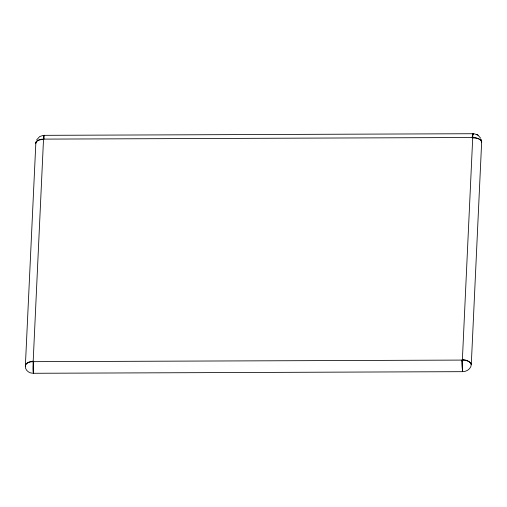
<?xml version="1.0" encoding="UTF-8"?>
<svg xmlns="http://www.w3.org/2000/svg" width="507" height="507" viewBox="0 0 507 507"><rect width="100%" height="100%" fill="white"/><g stroke="black" fill="none" stroke-linecap="round" stroke-linejoin="round"><path stroke-width="0.76" d="M35.718 143.747L35.858 142.568A8.378 4.531 7.1 0 1 42.392 139.558L43.469 139.571L43.526 139.114A8.391 0.646 89.8 0 1 44.255 135.743A8.378 0.342 86.6 0 0 44.052 138.208L44.077 139.083L43.526 139.114A8.391 4.588 2.7 0 0 35.858 142.556L25.35 366.295L25.489 365.103A8.391 4.588 2.7 0 1 33.164 361.668L33.709 361.694L33.595 362.644A8.378 0.944 -87.1 0 0 33.278 371.853L33.392 373.285L33.259 371.853A8.391 0.646 89.8 0 1 33.164 361.668L33.145 361.206L32.093 361.307A8.378 4.614 -1.8 0 0 25.496 365.091L25.35 366.295A8.391 6.997 -6.9 0 0 33.392 373.285L462.593 371.669L462.46 370.237A8.391 0.646 89.8 0 1 462.321 361.003L472.727 137.498A8.391 0.646 89.8 0 1 473.456 134.127M463.506 359.685L463.474 359.685A8.378 4.531 7.1 0 1 470.857 363.411L471.282 364.615L470.857 363.43A8.391 4.588 2.7 0 0 463.455 360.084L463.474 359.685L462.416 359.59L462.359 360.052L461.814 360.084L461.845 361.035A8.378 0.342 86.6 0 0 462.441 370.237L462.593 371.669A8.391 6.997 -6.9 0 0 471.282 364.615L481.65 142.068A8.391 6.997 -6.9 0 0 481.137 139.381M36.593 139.957L39.622 136.605L43.139 135.388M44.09 135.337L473.284 133.721M461.845 361.009L462.321 361.003M463.455 360.084L33.164 361.668L43.526 139.114L472.727 137.498A8.391 4.588 2.7 0 1 481.219 140.876L481.65 142.068L481.219 140.876M474.229 133.766L478.012 135.173L480.725 138.284M476.872 134.52L477.195 134.704M477.638 134.957L478.012 135.173M473.437 134.127A8.378 0.944 -87.1 0 0 472.302 136.598L472.182 137.473L472.727 137.498L472.739 137.955L473.836 137.936A8.378 4.614 -1.8 0 1 481.219 140.895M35.832 142.828A8.391 6.997 -6.9 0 1 36.086 141.928"/></g></svg>
